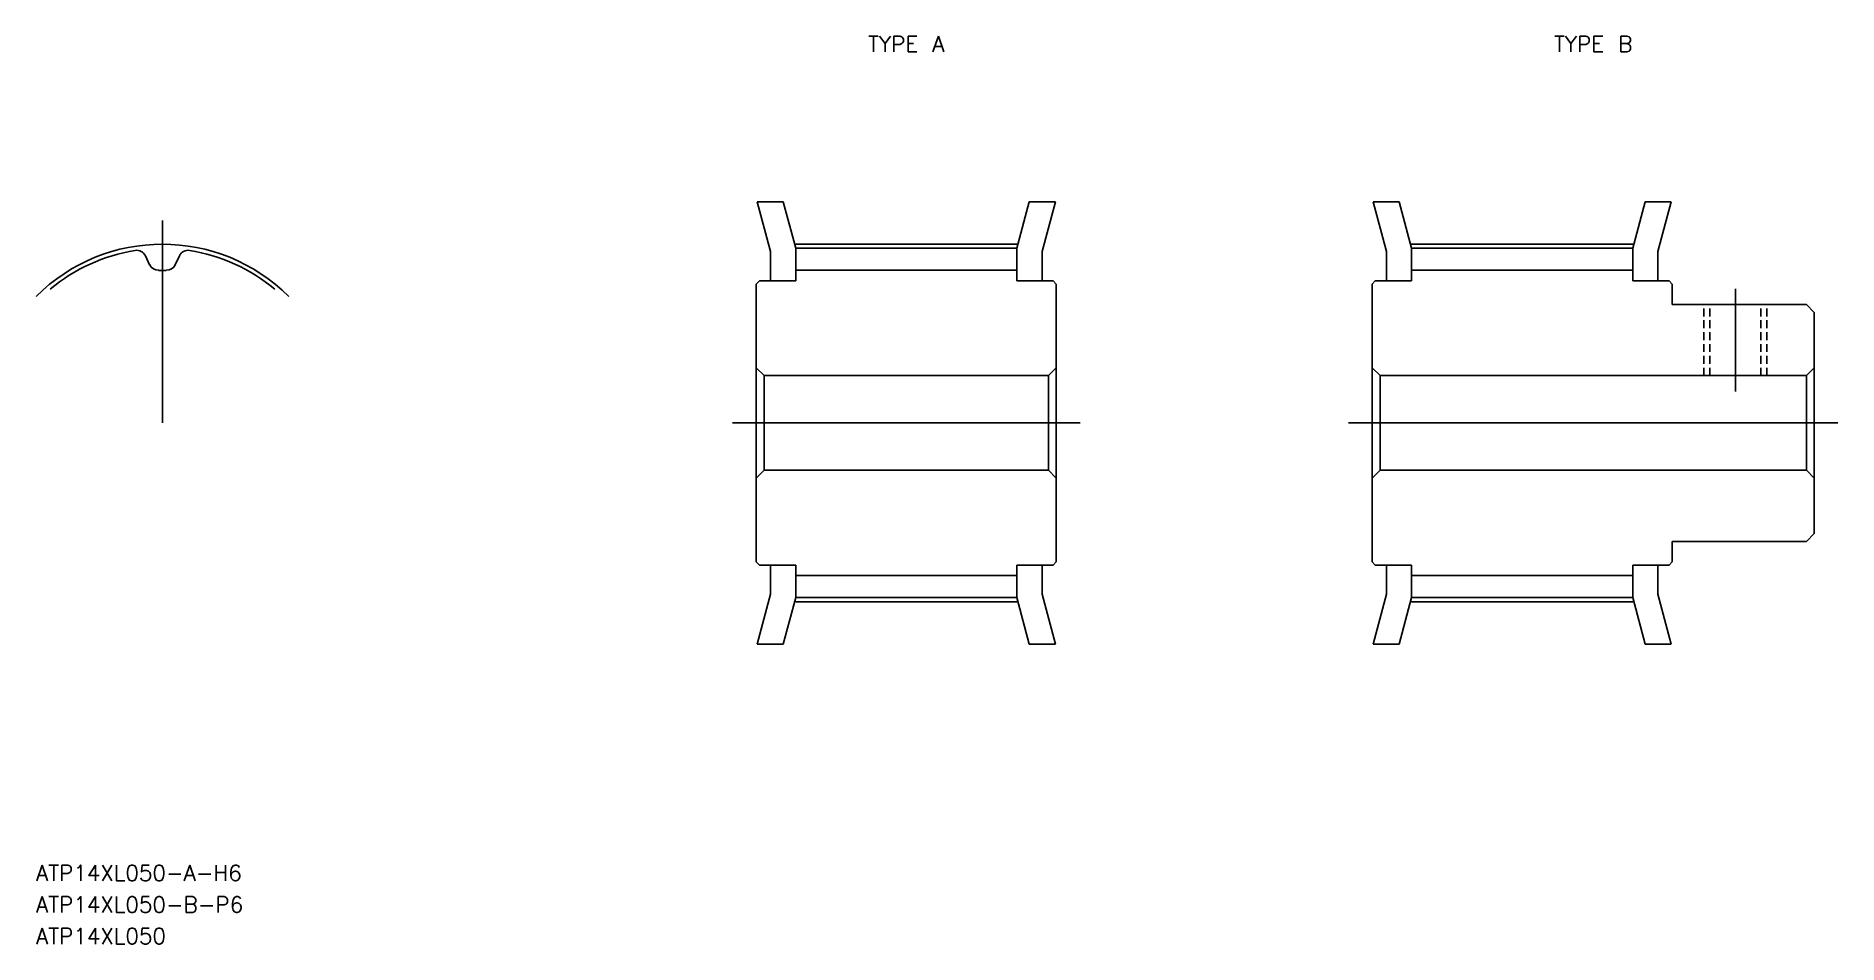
# Model space of a CAD drawing. Extents: x 78 to 192, y 69 to 126.
import ezdxf
from ezdxf.enums import TextEntityAlignment as Align

# ---------------------------------------------------------------- set-up
doc = ezdxf.new("R2010")
doc.units = 0
doc.linetypes.add('CENTER', pattern=[50.8, 31.75, -6.35, 6.35, -6.35])
doc.linetypes.add('DASHED', pattern=[0.75, 0.5, -0.25])
doc.layers.get('0').update_dxf_attribs({"linetype": 'CONTINUOUS'})
doc.layers.add('CENTER', color=1, linetype='CENTER')
doc.styles.add('MISUMI', font='txt.shx')

msp = doc.modelspace()

# ---------------------------------------------------------------- linework, layer by layer
at = {"color": 7, "linetype": 'CONTINUOUS'}
for p, q in [((124.53, 112.85), (123.69, 115.99)), ((123.69, 115.99), (125.34, 115.99)), ((126.13, 113.06), (125.34, 115.99)), ((140.13, 113.06), (140.92, 115.99)), ((142.57, 115.99), (140.92, 115.99)), ((141.73, 112.85), (142.57, 115.99)), ((163.53, 112.85), (162.69, 115.99)), ((162.69, 115.99), (164.34, 115.99)), ((165.13, 113.06), (164.34, 115.99)), ((179.13, 113.06), (179.92, 115.99)), ((181.57, 115.99), (179.92, 115.99)), ((180.73, 112.85), (181.57, 115.99)), ((126.13, 113.06), (140.13, 113.06)), ((126.13, 110.99), (126.13, 113.06)), ((140.13, 110.99), (140.13, 113.06)), ((165.13, 113.06), (179.13, 113.06)), ((165.13, 110.99), (165.13, 113.06)), ((179.13, 110.99), (179.13, 113.06)), ((85.21, 112.01), (84.95, 112.58)), ((86.83, 112.01), (87.1, 112.58)), ((124.53, 110.99), (124.53, 112.85)), ((141.73, 110.99), (141.73, 112.85)), ((163.53, 110.99), (163.53, 112.85)), ((180.73, 110.99), (180.73, 112.85)), ((123.63, 110.79), (123.83, 110.99)), ((123.63, 93.19), (123.63, 110.79)), ((123.83, 110.99), (126.13, 110.99)), ((126.13, 111.66), (140.13, 111.66)), ((142.43, 110.99), (140.13, 110.99)), ((142.63, 110.79), (142.43, 110.99)), ((142.63, 93.19), (142.63, 110.79)), ((162.63, 110.79), (162.83, 110.99)), ((162.63, 93.19), (162.63, 110.79)), ((162.83, 110.99), (165.13, 110.99)), ((165.13, 111.66), (179.13, 111.66)), ((179.13, 110.99), (181.43, 110.99)), ((181.63, 110.79), (181.43, 110.99)), ((181.63, 109.49), (181.63, 110.79)), ((181.63, 109.49), (190.13, 109.49)), ((190.63, 108.99), (190.13, 109.49)), ((190.63, 94.99), (190.63, 108.99)), ((123.63, 105.49), (124.13, 104.99)), ((124.13, 104.99), (142.13, 104.99)), ((124.13, 104.99), (124.13, 98.99)), ((142.63, 105.49), (142.13, 104.99)), ((142.13, 104.99), (142.13, 98.99)), ((162.63, 105.49), (163.13, 104.99)), ((163.13, 104.99), (190.13, 104.99)), ((163.13, 104.99), (163.13, 98.99)), ((190.13, 104.99), (190.63, 105.49)), ((190.13, 104.99), (190.13, 98.99)), ((123.63, 98.49), (124.13, 98.99)), ((124.13, 98.99), (142.13, 98.99)), ((142.63, 98.49), (142.13, 98.99)), ((162.63, 98.49), (163.13, 98.99)), ((163.13, 98.99), (190.13, 98.99)), ((190.13, 98.99), (190.63, 98.49)), ((190.13, 94.49), (190.63, 94.99)), ((181.63, 94.49), (190.13, 94.49)), ((181.63, 93.19), (181.63, 94.49)), ((123.63, 93.19), (123.83, 92.99)), ((123.83, 92.99), (126.13, 92.99)), ((124.53, 92.99), (124.53, 91.14)), ((126.13, 90.93), (126.13, 92.99)), ((142.43, 92.99), (140.13, 92.99)), ((140.13, 90.93), (140.13, 92.99)), ((141.73, 92.99), (141.73, 91.14)), ((142.63, 93.19), (142.43, 92.99)), ((162.63, 93.19), (162.83, 92.99)), ((162.83, 92.99), (165.13, 92.99)), ((163.53, 92.99), (163.53, 91.14)), ((165.13, 90.93), (165.13, 92.99)), ((179.13, 92.99), (181.43, 92.99)), ((179.13, 90.93), (179.13, 92.99)), ((180.73, 92.99), (180.73, 91.14)), ((181.43, 92.99), (181.63, 93.19)), ((126.13, 92.33), (140.13, 92.33)), ((165.13, 92.33), (179.13, 92.33)), ((124.53, 91.14), (123.69, 87.99)), ((126.13, 90.93), (125.34, 87.99)), ((126.13, 90.93), (140.13, 90.93)), ((140.13, 90.93), (140.92, 87.99)), ((141.73, 91.14), (142.57, 87.99)), ((163.53, 91.14), (162.69, 87.99)), ((165.13, 90.93), (164.34, 87.99)), ((165.13, 90.93), (179.13, 90.93)), ((179.13, 90.93), (179.92, 87.99)), ((180.73, 91.14), (181.57, 87.99)), ((123.69, 87.99), (125.34, 87.99)), ((142.57, 87.99), (140.92, 87.99)), ((162.69, 87.99), (164.34, 87.99)), ((181.57, 87.99), (179.92, 87.99))]:
    msp.add_line(p, q, dxfattribs=at)
at = {"color": 3, "linetype": 'DASHED'}
for p, q in [((183.63, 104.99), (183.63, 109.49)), ((184.01, 104.99), (184.01, 109.49)), ((187.25, 104.99), (187.25, 109.49)), ((187.63, 104.99), (187.63, 109.49))]:
    msp.add_line(p, q, dxfattribs=at)
at = {"color": 7, "linetype": 'CONTINUOUS'}
for centre, radius, start, end in [((86.02, 101.99), 11.06, 98.9516, 130), ((84.39, 112.32), 0.61, 25, 98.9516), ((85.77, 112.27), 0.61, 205, 271.4202), ((86.28, 112.27), 0.61, 268.5798, 335), ((87.65, 112.32), 0.61, 81.0484, 155), ((86.02, 101.99), 11.06, 50, 81.0484), ((86.02, 101.99), 9.66, 88.5798, 91.4202)]:
    msp.add_arc(centre, radius, start, end, dxfattribs=at)
at = {"layer": 'CENTER', "color": 1, "linetype": 'CENTER'}
for p, q in [((86.02, 101.99), (86.02, 114.81)), ((126.13, 113.31), (140.13, 113.31)), ((165.13, 113.31), (179.13, 113.31)), ((185.63, 103.99), (185.63, 110.49)), ((122.13, 101.99), (144.13, 101.99)), ((161.13, 101.99), (192.13, 101.99)), ((126.13, 90.67), (140.13, 90.67)), ((165.13, 90.67), (179.13, 90.67))]:
    msp.add_line(p, q, dxfattribs=at)
msp.add_arc((86.02, 101.99), 11.32, 45, 135, dxfattribs=at)

# ---------------------------------------------------------------- texts
at = {"color": 7, "linetype": 'CONTINUOUS', "style": 'MISUMI'}
for s, p in [('TYPE A', (133.13, 125.99)), ('TYPE B', (176.63, 125.99))]:
    msp.add_text(s, height=1, dxfattribs=at).set_placement(p, align=Align.MIDDLE_CENTER)
for s, p in [('ATP14XL050-A-H6', (78.02, 72.99)), ('ATP14XL050-B-P6', (78.02, 70.99)), ('ATP14XL050', (78.02, 68.99))]:
    msp.add_text(s, height=1, dxfattribs=at).set_placement(p)

doc.saveas('drawing.dxf')
